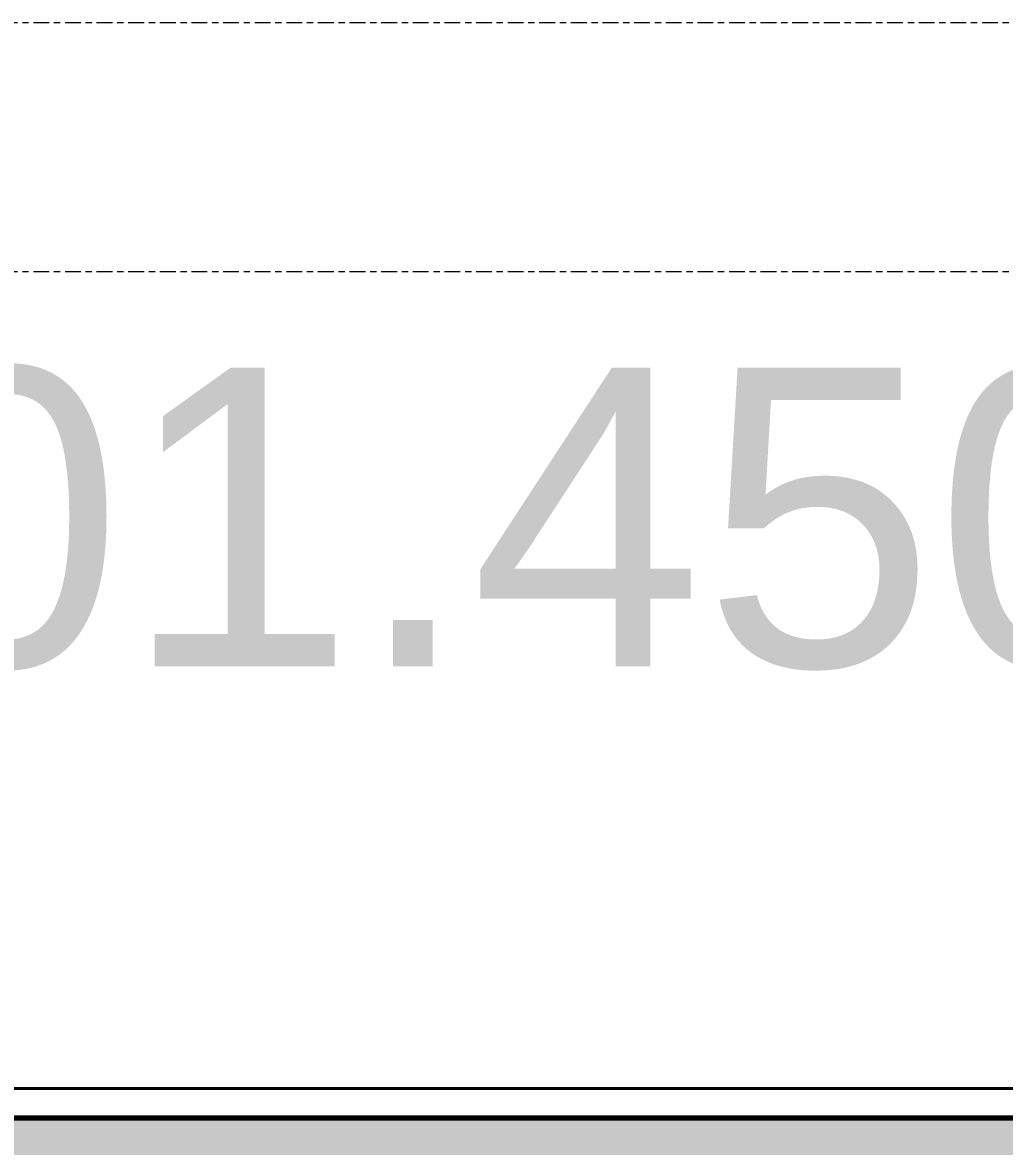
# Model space of a CAD drawing. Header units: millimetres. Extents: x -153298 to 620751, y -313239 to 250031.
# Drawn here: x 122732 to 123719, y -295025 to -293897 of the extents above; entities that cross this region are included whole.
import ezdxf

# ---------------------------------------------------------------- set-up
doc = ezdxf.new("R2010")
doc.units = ezdxf.units.MM
doc.linetypes.add('Centre', pattern=[31.75, 6.35, -4.7625, 15.875, -4.7625])
for name, color, linetype, lineweight in [('A-FLOR-E', 2, 'Continuous', 35), ('A-FLOR-FNSH', 2, 'Continuous', 70), ('A-FLOR-LEVL', 3, 'Continuous', 35), ('A-FLOR-PATT', 1, 'Continuous', 70), ('G-ANNO-SPOR', 3, 'Continuous', 9)]:
    doc.layers.add(name, color=color, linetype=linetype, lineweight=lineweight)
doc.styles.add('Arial_2', font='arial.ttf', dxfattribs={"height": 3})
pattern_1 = [(50, (108217.3, -305821.75), (728.737, -63.756), [76.2, -838.2]), (355, (108217.3, -305821.75), (-140.972, 764.228), [60.96, -670.56]), (100.451, (108278, -305827.1), (587.77, 700.467), [64.76, -712.36]), (46.184, (108217.3, -305618.55), (1084.316, -168.17), [114.3, -1257.3]), (96.636, (108307.7, -305632.6), (949.61, 989.71), [97.14, -1068.54]), (351.184, (108217.3, -305618.6), (949.62, 989.7), [91.44, -1005.84]), (21, (108318.9, -305669.35), (606.458, -409.06), [76.2, -838.2]), (326, (108318.9, -305669.35), (247.208, 736.753), [60.96, -670.56]), (71.451, (108369.44, -305703.44), (853.668, 327.685), [64.76, -712.36]), (37.5, (108217.3, -305821.75), (12.3547, 338.22), [33.528, -628.904, 33.528, -647.192, -673.1]), (37.5, (108217.3, -305821.75), (12.3547, 338.22), [-1343.152, 33.528, -639.572]), (7.5, (108217.3, -305821.75), (267.279, 400.722), [33.528, -354.584, 33.528, -613.664, -256.54]), (7.5, (108217.3, -305821.75), (267.279, 400.722), [-1035.304, 33.528, -223.012]), (327.5, (107990.73, -305821.75), (542.3633, -22.9153), [33.528, -220.472, 33.528, -758.952, -1051.56]), (327.5, (107990.73, -305821.75), (542.3633, -22.9153), [-1046.48, 33.528, -1018.032]), (317.5, (107889.13, -305821.75), (592.517, 101.707), [33.528, -296.672, 33.528, -492.76, -746.76]), (317.5, (107889.13, -305821.75), (592.517, 101.707), [-856.488, 33.528, -713.232])]

msp = doc.modelspace()

# ---------------------------------------------------------------- hatches: boundary and pattern name
at = {"layer": 'A-FLOR-PATT', "lineweight": 9}
h = msp.add_hatch(dxfattribs=at)
h.set_pattern_fill('FP_1', color=256, style=0, pattern_type=2)
h.set_pattern_definition(pattern_1)
h.paths.add_polyline_path([(88643.88, -295146.753), (88643.88, -294996.753), (83823.5551, -294996.753), (83823.5551, -295146.753), (88534.7835, -295146.753)])
h.paths.add_polyline_path([(132984.0657, -295096.753), (134107.0489, -295096.753), (134107.0489, -294996.753), (132919.0657, -294996.753), (132919.0657, -295016.753), (132896.5657, -295016.753), (132896.5657, -295021.753), (132984.0657, -295021.753), (132984.0657, -295046.1158)])
h.paths.add_polyline_path([(132689.0657, -295096.753), (132689.0657, -295021.753), (132776.5657, -295021.753), (132776.5657, -295016.753), (132754.0657, -295016.753), (132754.0657, -294996.753), (116617.88, -294996.753), (116617.88, -295053.5424), (116692.5163, -295096.753), (132602.2781, -295096.753)])
h = msp.add_hatch(dxfattribs=at)
h.set_pattern_fill('FP_1', color=256, style=0, pattern_type=2)
h.set_pattern_definition(pattern_1)
h.paths.add_polyline_path([(88643.88, -295146.753), (88643.88, -294996.753), (83823.5551, -294996.753), (83823.5551, -295146.753), (88534.7835, -295146.753)])
h.paths.add_polyline_path([(132984.0657, -295096.753), (134107.0489, -295096.753), (134107.0489, -294996.753), (132919.0657, -294996.753), (132919.0657, -295016.753), (132896.5657, -295016.753), (132896.5657, -295021.753), (132984.0657, -295021.753), (132984.0657, -295046.1158)])
h.paths.add_polyline_path([(132689.0657, -295096.753), (132689.0657, -295021.753), (132776.5657, -295021.753), (132776.5657, -295016.753), (132754.0657, -295016.753), (132754.0657, -294996.753), (116617.88, -294996.753), (116617.88, -295053.5424), (116692.5163, -295096.753), (132602.2781, -295096.753)])

# ---------------------------------------------------------------- linework, layer by layer
at = {"layer": 'A-FLOR-E', "color": 250}
for p, q in [((124584.9461, -294966.753), (120499.1124, -294966.753)), ((120499.1124, -294966.753), (124584.9461, -294966.753)), ((124584.9461, -294966.753), (120499.1124, -294966.753)), ((120499.1124, -294966.753), (124584.9461, -294966.753)), ((120752.2372, -294996.753), (124567.88, -294996.753))]:
    msp.add_line(p, q, dxfattribs=at)
at = {"layer": 'A-FLOR-FNSH', "color": 7}
msp.add_line((134107.0489, -294996.753), (116617.88, -294996.753), dxfattribs=at)
at = {"layer": 'A-FLOR-LEVL', "linetype": 'Centre', "lineweight": 9}
for p, q in [((80346.0738, -293896.753), (142186.1125, -293896.753)), ((80346.0738, -294146.753), (142923.7915, -294146.753)), ((80346.0738, -294996.753), (144086.7932, -294996.753))]:
    msp.add_line(p, q, dxfattribs=at)

# ---------------------------------------------------------------- texts
at = {"layer": 'G-ANNO-SPOR', "insert": (121167.4575, -294243.1574), "char_height": 300, "width": 3246.629581, "attachment_point": 1, "line_spacing_factor": 0.941778, "style": 'Arial_2', "bg_fill": 3, "box_fill_scale": 1.25, "bg_fill_color": 256, "bg_fill_true_color": 13158600, "bg_fill_transparency": 0}
msp.add_mtext('PGL +101.450', dxfattribs=at)

doc.saveas('drawing.dxf')
